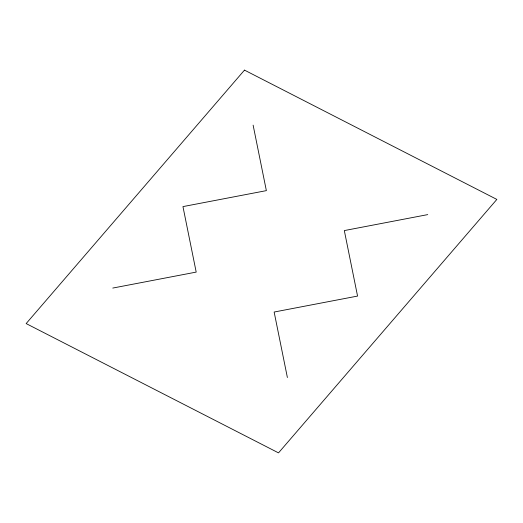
<?xml version="1.0" encoding="UTF-8"?>
<svg xmlns="http://www.w3.org/2000/svg" width="523" height="523" viewBox="0 0 523 523"><rect width="100%" height="100%" fill="white"/><g stroke="black" fill="none" stroke-linecap="round" stroke-linejoin="round"><path stroke-width="0.78" d="M427.736 214.613L344.317 230.578L357.562 296.07L274.144 312.035L287.389 377.528M112.778 288.062L196.197 272.097L182.952 206.605L266.364 190.634L253.119 125.141M244.483 70.121L26.15 323.574L278.517 452.879L496.85 199.426L244.483 70.121"/></g></svg>
